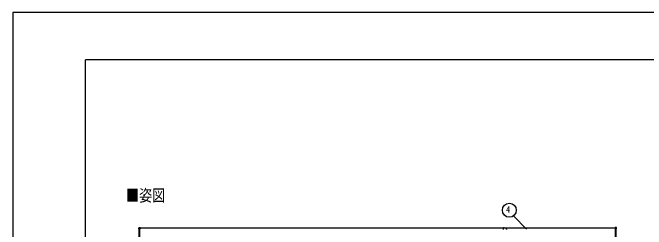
# Model space of a CAD drawing. Units: millimetres, scale not verified. Extents: x -16820 to 16820, y -11880 to 11880.
# Drawn here: x -16820 to -6367, y 8302 to 11880 of the extents above; entities that cross this region are included whole.
import ezdxf
from ezdxf.enums import TextEntityAlignment as Align

# ---------------------------------------------------------------- set-up
doc = ezdxf.new("R2010")
doc.units = ezdxf.units.MM
doc.header["$LTSCALE"] = 50
for name, color, linetype in [('0-2_USER1', 3, 'Continuous'), ('0-5_YKK_13', 4, 'Continuous'), ('0-6_YKK_A1', 4, 'Continuous'), ('0-7_YKK_D', 6, 'Continuous'), ('0-8_YKK_ZWAK', 7, 'Continuous')]:
    doc.layers.add(name, color=color, linetype=linetype)
doc.styles.add('ＭＳ ゴシック', font='')
doc.styles.get('ＭＳ ゴシック').set_extended_font_data('MS Gothic')

msp = doc.modelspace()

# ---------------------------------------------------------------- linework, layer by layer
at = {"layer": '0-5_YKK_13'}
for p, q in [((-14736.22, 8310.59), (-14736.22, 8328.59)), ((-14735.22, 8329.59), (-14717.22, 8329.59)), ((-14717.22, 8309.59), (-14735.22, 8309.59)), ((-14716.22, 8328.59), (-14716.22, 8310.59)), ((-8724.92, 8302.69), (-8724.92, 8324.29)), ((-8709.92, 8325.29), (-8723.92, 8325.29)), ((-8709.92, 8326.79), (-8689.92, 8326.79)), ((-8709.92, 8325.29), (-8709.92, 8326.79)), ((-8689.92, 8325.29), (-8689.92, 8326.79)), ((-8689.92, 8325.29), (-8675.92, 8325.29)), ((-8674.92, 8302.69), (-8674.92, 8324.29)), ((-6879.62, 8328.59), (-6879.62, 8310.59)), ((-6860.62, 8329.59), (-6878.62, 8329.59)), ((-6878.62, 8309.59), (-6860.62, 8309.59)), ((-6859.62, 8310.59), (-6859.62, 8328.59))]:
    msp.add_line(p, q, dxfattribs=at)
for centre, radius, start, end in [((-14735.22, 8328.59), 1, 90, 180), ((-14735.22, 8310.59), 1, 180, 270), ((-14717.22, 8328.59), 1, 0, 90), ((-14717.22, 8310.59), 1, 270, 0), ((-8723.92, 8324.29), 1, 90, 179.99999), ((-8725.22, 8302.29), 0.5, 306.8699, 53.1301), ((-8675.92, 8324.29), 1, 0, 90), ((-8674.62, 8302.29), 0.5, 126.8699, 233.1301), ((-6878.62, 8328.59), 1, 90, 180), ((-6878.62, 8310.59), 1, 180, 270), ((-6860.62, 8328.59), 1, 0, 90), ((-6860.62, 8310.59), 1, 270, 0)]:
    msp.add_arc(centre, radius, start, end, dxfattribs=at)
at = {"layer": '0-6_YKK_A1'}
for p, q in [((-14732.92, 2911.15), (-14732.92, 8309.57)), ((-14720.92, 2911.15), (-14720.92, 8309.57)), ((-14716.22, 8326.29), (-8709.92, 8326.29)), ((-8724.92, 8321.5), (-14716.22, 8321.5)), ((-8689.92, 8326.29), (-6879.62, 8326.29)), ((-6879.62, 8321.5), (-8674.92, 8321.5)), ((-6874.92, 2911.15), (-6874.92, 8309.59)), ((-6862.92, 2911.15), (-6862.92, 8309.59))]:
    msp.add_line(p, q, dxfattribs=at)
at = {"layer": '0-7_YKK_D'}
msp.add_line((-8345.06, 8307.47), (-8560.65, 8523.07), dxfattribs=at)
msp.add_circle((-8627.07, 8617.19), 115.2, dxfattribs=at)
at = {"layer": '0-8_YKK_ZWAK'}
for p in [(15580.08, 11100), (-15619.92, -10100)]:
    msp.add_line(p, (-15619.92, 11100), dxfattribs=at)
msp.add_lwpolyline([(-16820, -11880), (16820, -11880), (16820, 11880), (-16820, 11880)], close=True, dxfattribs=at)

# ---------------------------------------------------------------- texts
at = {"layer": '0-2_USER1', "style": 'ＭＳ ゴシック', "width": 0.8}
msp.add_text('■姿図', height=197.9, dxfattribs=at).set_placement((-14950.74, 8703.64), align=Align.BOTTOM_LEFT)
at = {"layer": '0-7_YKK_D', "style": 'ＭＳ ゴシック', "width": 0.8}
msp.add_text('4', height=105.6, dxfattribs=at).set_placement((-8680.63, 8545.19), align=Align.BOTTOM_LEFT)

doc.saveas('drawing.dxf')
